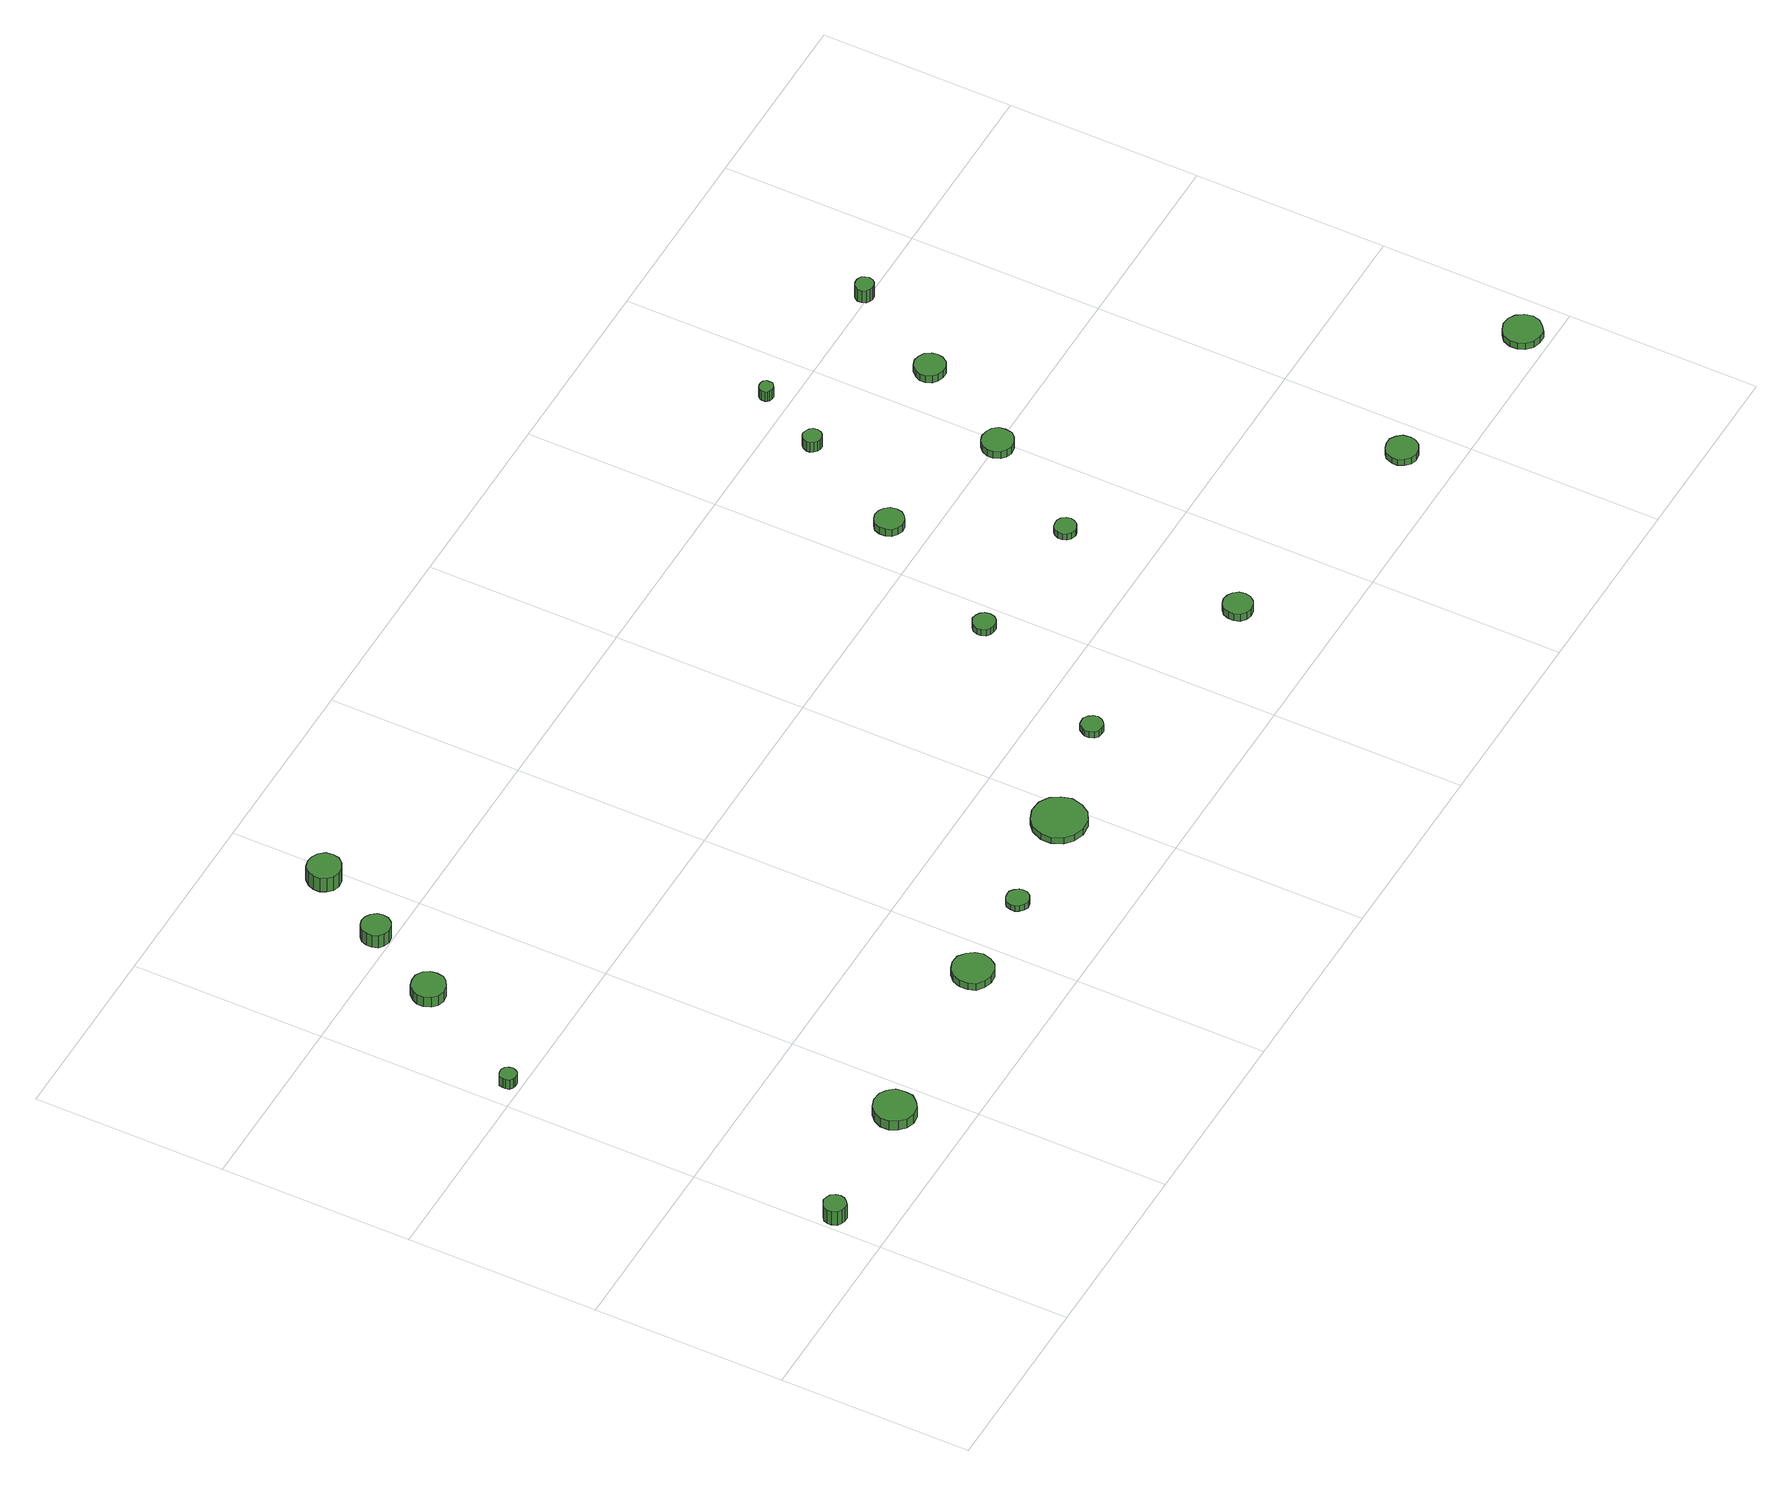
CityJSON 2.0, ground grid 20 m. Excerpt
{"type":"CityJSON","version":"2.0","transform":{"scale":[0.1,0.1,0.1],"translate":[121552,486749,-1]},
"CityObjects":{
"tree1":{"type":"SolitaryVegetationObject","attributes":{"function":"something"},"geometry":[{"type":"MultiSurface","lod":"1","boundaries":[[[0,1,2,3,4,5,6,7,8,9,10,11,12,13,14]],[[15,16,17,18,19,20,21,22,23,24,25,26,27,28,29]],[[0,29,28,1]],[[1,28,27,2]],[[2,27,26,3]],[[3,26,25,4]],[[4,25,24,5]],[[5,24,23,6]],[[6,23,22,7]],[[7,22,21,8]],[[8,21,20,9]],[[9,20,19,10]],[[10,19,18,11]],[[11,18,17,12]],[[12,17,16,13]],[[13,16,15,14]],[[14,15,29,0]]]}]},
"tree2":{"type":"SolitaryVegetationObject","attributes":{"function":"something"},"geometry":[{"type":"MultiSurface","lod":"1","boundaries":[[[30,31,32,33,34,35,36,37,38,39,40,41,42,43,44]],[[45,46,47,48,49,50,51,52,53,54,55,56,57,58,59]],[[30,59,58,31]],[[31,58,57,32]],[[32,57,56,33]],[[33,56,55,34]],[[34,55,54,35]],[[35,54,53,36]],[[36,53,52,37]],[[37,52,51,38]],[[38,51,50,39]],[[39,50,49,40]],[[40,49,48,41]],[[41,48,47,42]],[[42,47,46,43]],[[43,46,45,44]],[[44,45,59,30]]]}]},
"tree3":{"type":"SolitaryVegetationObject","attributes":{"function":"something"},"geometry":[{"type":"MultiSurface","lod":"1","boundaries":[[[60,61,62,63,64,65,66,67,68,69,70,71,72,73,74]],[[75,76,77,78,79,80,81,82,83,84,85,86,87,88,89]],[[60,89,88,61]],[[61,88,87,62]],[[62,87,86,63]],[[63,86,85,64]],[[64,85,84,65]],[[65,84,83,66]],[[66,83,82,67]],[[67,82,81,68]],[[68,81,80,69]],[[69,80,79,70]],[[70,79,78,71]],[[71,78,77,72]],[[72,77,76,73]],[[73,76,75,74]],[[74,75,89,60]]]}]},
"tree4":{"type":"SolitaryVegetationObject","attributes":{"function":"something"},"geometry":[{"type":"MultiSurface","lod":"1","boundaries":[[[90,91,92,93,94,95,96,97,98,99,100,101,102,103,104]],[[105,106,107,108,109,110,111,112,113,114,115,116,117,118,119]],[[90,119,118,91]],[[91,118,117,92]],[[92,117,116,93]],[[93,116,115,94]],[[94,115,114,95]],[[95,114,113,96]],[[96,113,112,97]],[[97,112,111,98]],[[98,111,110,99]],[[99,110,109,100]],[[100,109,108,101]],[[101,108,107,102]],[[102,107,106,103]],[[103,106,105,104]],[[104,105,119,90]]]}]},
"tree5":{"type":"SolitaryVegetationObject","attributes":{"function":"something"},"geometry":[{"type":"MultiSurface","lod":"1","boundaries":[[[120,121,122,123,124,125,126,127,128,129,130,131,132,133,134]],[[135,136,137,138,139,140,141,142,143,144,145,146,147,148,149]],[[120,149,148,121]],[[121,148,147,122]],[[122,147,146,123]],[[123,146,145,124]],[[124,145,144,125]],[[125,144,143,126]],[[126,143,142,127]],[[127,142,141,128]],[[128,141,140,129]],[[129,140,139,130]],[[130,139,138,131]],[[131,138,137,132]],[[132,137,136,133]],[[133,136,135,134]],[[134,135,149,120]]]}]},
"tree6":{"type":"SolitaryVegetationObject","attributes":{"function":"something"},"geometry":[{"type":"MultiSurface","lod":"1","boundaries":[[[150,151,152,153,154,155,156,157,158,159,160,161,162,163,164]],[[165,166,167,168,169,170,171,172,173,174,175,176,177,178,179]],[[150,179,178,151]],[[151,178,177,152]],[[152,177,176,153]],[[153,176,175,154]],[[154,175,174,155]],[[155,174,173,156]],[[156,173,172,157]],[[157,172,171,158]],[[158,171,170,159]],[[159,170,169,160]],[[160,169,168,161]],[[161,168,167,162]],[[162,167,166,163]],[[163,166,165,164]],[[164,165,179,150]]]}]},
"tree7":{"type":"SolitaryVegetationObject","attributes":{"function":"something"},"geometry":[{"type":"MultiSurface","lod":"1","boundaries":[[[180,181,182,183,184,185,186,187,188,189,190,191,192,193,194]],[[195,196,197,198,199,200,201,202,203,204,205,206,207,208,209]],[[180,209,208,181]],[[181,208,207,182]],[[182,207,206,183]],[[183,206,205,184]],[[184,205,204,185]],[[185,204,203,186]],[[186,203,202,187]],[[187,202,201,188]],[[188,201,200,189]],[[189,200,199,190]],[[190,199,198,191]],[[191,198,197,192]],[[192,197,196,193]],[[193,196,195,194]],[[194,195,209,180]]]}]},
"tree8":{"type":"SolitaryVegetationObject","attributes":{"function":"something"},"geometry":[{"type":"MultiSurface","lod":"1","boundaries":[[[210,211,212,213,214,215,216,217,218,219,220,221,222,223,224]],[[225,226,227,228,229,230,231,232,233,234,235,236,237,238,239]],[[210,239,238,211]],[[211,238,237,212]],[[212,237,236,213]],[[213,236,235,214]],[[214,235,234,215]],[[215,234,233,216]],[[216,233,232,217]],[[217,232,231,218]],[[218,231,230,219]],[[219,230,229,220]],[[220,229,228,221]],[[221,228,227,222]],[[222,227,226,223]],[[223,226,225,224]],[[224,225,239,210]]]}]},
"tree9":{"type":"SolitaryVegetationObject","attributes":{"function":"something"},"geometry":[{"type":"MultiSurface","lod":"1","boundaries":[[[240,241,242,243,244,245,246,247,248,249,250,251,252,253,254]],[[255,256,257,258,259,260,261,262,263,264,265,266,267,268,269]],[[240,269,268,241]],[[241,268,267,242]],[[242,267,266,243]],[[243,266,265,244]],[[244,265,264,245]],[[245,264,263,246]],[[246,263,262,247]],[[247,262,261,248]],[[248,261,260,249]],[[249,260,259,250]],[[250,259,258,251]],[[251,258,257,252]],[[252,257,256,253]],[[253,256,255,254]],[[254,255,269,240]]]}]},
"tree10":{"type":"SolitaryVegetationObject","attributes":{"function":"something"},"geometry":[{"type":"MultiSurface","lod":"1","boundaries":[[[270,271,272,273,274,275,276,277,278,279,280,281,282,283,284]],[[285,286,287,288,289,290,291,292,293,294,295,296,297,298,299]],[[270,299,298,271]],[[271,298,297,272]],[[272,297,296,273]],[[273,296,295,274]],[[274,295,294,275]],[[275,294,293,276]],[[276,293,292,277]],[[277,292,291,278]],[[278,291,290,279]],[[279,290,289,280]],[[280,289,288,281]],[[281,288,287,282]],[[282,287,286,283]],[[283,286,285,284]],[[284,285,299,270]]]}]},
"tree11":{"type":"SolitaryVegetationObject","attributes":{"function":"something"},"geometry":[{"type":"MultiSurface","lod":"1","boundaries":[[[300,301,302,303,304,305,306,307,308,309,310,311,312,313,314]],[[315,316,317,318,319,320,321,322,323,324,325,326,327,328,329]],[[300,329,328,301]],[[301,328,327,302]],[[302,327,326,303]],[[303,326,325,304]],[[304,325,324,305]],[[305,324,323,306]],[[306,323,322,307]],[[307,322,321,308]],[[308,321,320,309]],[[309,320,319,310]],[[310,319,318,311]],[[311,318,317,312]],[[312,317,316,313]],[[313,316,315,314]],[[314,315,329,300]]]}]},
"tree12":{"type":"SolitaryVegetationObject","attributes":{"function":"something"},"geometry":[{"type":"MultiSurface","lod":"1","boundaries":[[[330,331,332,333,334,335,336,337,338,339,340,341,342,343,344]],[[345,346,347,348,349,350,351,352,353,354,355,356,357,358,359]],[[330,359,358,331]],[[331,358,357,332]],[[332,357,356,333]],[[333,356,355,334]],[[334,355,354,335]],[[335,354,353,336]],[[336,353,352,337]],[[337,352,351,338]],[[338,351,350,339]],[[339,350,349,340]],[[340,349,348,341]],[[341,348,347,342]],[[342,347,346,343]],[[343,346,345,344]],[[344,345,359,330]]]}]},
"tree13":{"type":"SolitaryVegetationObject","attributes":{"function":"something"},"geometry":[{"type":"MultiSurface","lod":"1","boundaries":[[[360,361,362,363,364,365,366,367,368,369,370,371,372,373,374]],[[375,376,377,378,379,380,381,382,383,384,385,386,387,388,389]],[[360,389,388,361]],[[361,388,387,362]],[[362,387,386,363]],[[363,386,385,364]],[[364,385,384,365]],[[365,384,383,366]],[[366,383,382,367]],[[367,382,381,368]],[[368,381,380,369]],[[369,380,379,370]],[[370,379,378,371]],[[371,378,377,372]],[[372,377,376,373]],[[373,376,375,374]],[[374,375,389,360]]]}]},
"tree14":{"type":"SolitaryVegetationObject","attributes":{"function":"something"},"geometry":[{"type":"MultiSurface","lod":"1","boundaries":[[[390,391,392,393,394,395,396,397,398,399,400,401,402,403,404]],[[405,406,407,408,409,410,411,412,413,414,415,416,417,418,419]],[[390,419,418,391]],[[391,418,417,392]],[[392,417,416,393]],[[393,416,415,394]],[[394,415,414,395]],[[395,414,413,396]],[[396,413,412,397]],[[397,412,411,398]],[[398,411,410,399]],[[399,410,409,400]],[[400,409,408,401]],[[401,408,407,402]],[[402,407,406,403]],[[403,406,405,404]],[[404,405,419,390]]]}]},
"tree15":{"type":"SolitaryVegetationObject","attributes":{"function":"something"},"geometry":[{"type":"MultiSurface","lod":"1","boundaries":[[[420,421,422,423,424,425,426,427,428,429,430,431,432,433,434]],[[435,436,437,438,439,440,441,442,443,444,445,446,447,448,449]],[[420,449,448,421]],[[421,448,447,422]],[[422,447,446,423]],[[423,446,445,424]],[[424,445,444,425]],[[425,444,443,426]],[[426,443,442,427]],[[427,442,441,428]],[[428,441,440,429]],[[429,440,439,430]],[[430,439,438,431]],[[431,438,437,432]],[[432,437,436,433]],[[433,436,435,434]],[[434,435,449,420]]]}]},
"tree16":{"type":"SolitaryVegetationObject","attributes":{"function":"something"},"geometry":[{"type":"MultiSurface","lod":"1","boundaries":[[[450,451,452,453,454,455,456,457,458,459,460,461,462,463,464]],[[465,466,467,468,469,470,471,472,473,474,475,476,477,478,479]],[[450,479,478,451]],[[451,478,477,452]],[[452,477,476,453]],[[453,476,475,454]],[[454,475,474,455]],[[455,474,473,456]],[[456,473,472,457]],[[457,472,471,458]],[[458,471,470,459]],[[459,470,469,460]],[[460,469,468,461]],[[461,468,467,462]],[[462,467,466,463]],[[463,466,465,464]],[[464,465,479,450]]]}]},
"tree17":{"type":"SolitaryVegetationObject","attributes":{"function":"something"},"geometry":[{"type":"MultiSurface","lod":"1","boundaries":[[[480,481,482,483,484,485,486,487,488,489,490,491,492,493,494]],[[495,496,497,498,499,500,501,502,503,504,505,506,507,508,509]],[[480,509,508,481]],[[481,508,507,482]],[[482,507,506,483]],[[483,506,505,484]],[[484,505,504,485]],[[485,504,503,486]],[[486,503,502,487]],[[487,502,501,488]],[[488,501,500,489]],[[489,500,499,490]],[[490,499,498,491]],[[491,498,497,492]],[[492,497,496,493]],[[493,496,495,494]],[[494,495,509,480]]]}]},
"tree18":{"type":"SolitaryVegetationObject","attributes":{"function":"something"},"geometry":[{"type":"MultiSurface","lod":"1","boundaries":[[[510,511,512,513,514,515,516,517,518,519,520,521,522,523,524]],[[525,526,527,528,529,530,531,532,533,534,535,536,537,538,539]],[[510,539,538,511]],[[511,538,537,512]],[[512,537,536,513]],[[513,536,535,514]],[[514,535,534,515]],[[515,534,533,516]],[[516,533,532,517]],[[517,532,531,518]],[[518,531,530,519]],[[519,530,529,520]],[[520,529,528,521]],[[521,528,527,522]],[[522,527,526,523]],[[523,526,525,524]],[[524,525,539,510]]]}]},
"tree19":{"type":"SolitaryVegetationObject","attributes":{"function":"something"},"geometry":[{"type":"MultiSurface","lod":"1","boundaries":[[[540,541,542,543,544,545,546,547,548,549,550,551,552,553,554]],[[555,556,557,558,559,560,561,562,563,564,565,566,567,568,569]],[[540,569,568,541]],[[541,568,567,542]],[[542,567,566,543]],[[543,566,565,544]],[[544,565,564,545]],[[545,564,563,546]],[[546,563,562,547]],[[547,562,561,548]],[[548,561,560,549]],[[549,560,559,550]],[[550,559,558,551]],[[551,558,557,552]],[[552,557,556,553]],[[553,556,555,554]],[[554,555,569,540]]]}]},
"tree20":{"type":"SolitaryVegetationObject","attributes":{"function":"something"},"geometry":[{"type":"MultiSurface","lod":"1","boundaries":[[[570,571,572,573,574,575,576,577,578,579,580,581,582,583,584]],[[585,586,587,588,589,590,591,592,593,594,595,596,597,598,599]],[[570,599,598,571]],[[571,598,597,572]],[[572,597,596,573]],[[573,596,595,574]],[[574,595,594,575]],[[575,594,593,576]],[[576,593,592,577]],[[577,592,591,578]],[[578,591,590,579]],[[579,590,589,580]],[[580,589,588,581]],[[581,588,587,582]],[[582,587,586,583]],[[583,586,585,584]],[[584,585,599,570]]]}]},
"tree21":{"type":"SolitaryVegetationObject","attributes":{"function":"something"},"geometry":[{"type":"MultiSurface","lod":"1","boundaries":[[[600,601,602,603,604,605,606,607,608,609,610,611,612,613,614]],[[615,616,617,618,619,620,621,622,623,624,625,626,627,628,629]],[[600,629,628,601]],[[601,628,627,602]],[[602,627,626,603]],[[603,626,625,604]],[[604,625,624,605]],[[605,624,623,606]],[[606,623,622,607]],[[607,622,621,608]],[[608,621,620,609]],[[609,620,619,610]],[[610,619,618,611]],[[611,618,617,612]],[[612,617,616,613]],[[613,616,615,614]],[[614,615,629,600]]]}]}
},
"vertices":[
[28,57,25],[27,62,25],[24,66,25],[20,68,25],[15,69,25],[11,67,25],[7,64,25],[5,60,25],[5,55,25],[7,50,25],[11,47,25],[15,46,25],[20,46,25],[24,49,25],[27,53,25],[27,53,7],[24,49,7],[20,46,7],[15,46,7],[11,47,7],[7,50,7],[5,55,7],[5,60,7],[7,64,7],[11,67,7],[15,69,7],[20,68,7],[24,66,7],[27,62,7],[28,57,7],
[38,414,19],[37,418,19],[35,421,19],[32,423,19],[28,423,19],[25,422,19],[22,420,19],[21,416,19],[21,413,19],[22,409,19],[25,407,19],[28,406,19],[32,406,19],[35,408,19],[37,411,19],[37,411,7],[35,408,7],[32,406,7],[28,406,7],[25,407,7],[22,409,7],[21,413,7],[21,416,7],[22,420,7],[25,422,7],[28,423,7],[32,423,7],[35,421,7],[37,418,7],[38,414,7],
[184,71,19],[183,80,19],[177,87,19],[170,91,19],[161,92,19],[152,89,19],[146,83,19],[142,75,19],[142,66,19],[146,58,19],[152,52,19],[161,49,19],[170,50,19],[177,55,19],[183,62,19],[183,62,7],[177,55,7],[170,50,7],[161,49,7],[152,52,7],[146,58,7],[142,66,7],[142,75,7],[146,83,7],[152,89,7],[161,92,7],[170,91,7],[177,87,7],[183,80,7],[184,71,7],
[115,536,20],[114,543,20],[110,549,20],[103,553,20],[96,553,20],[89,551,20],[84,546,20],[81,540,20],[81,533,20],[84,526,20],[89,521,20],[96,519,20],[103,520,20],[110,524,20],[114,529,20],[114,529,7],[110,524,7],[103,520,7],[96,519,7],[89,521,7],[84,526,7],[81,533,7],[81,540,7],[84,546,7],[89,551,7],[96,553,7],[103,553,7],[110,549,7],[114,543,7],[115,536,7],
[157,616,23],[156,622,23],[152,627,23],[147,630,23],[141,631,23],[135,629,23],[130,625,23],[128,619,23],[128,613,23],[130,607,23],[135,603,23],[141,601,23],[147,602,23],[152,605,23],[156,610,23],[156,610,7],[152,605,7],[147,602,7],[141,601,7],[135,603,7],[130,607,7],[128,613,7],[128,619,7],[130,625,7],[135,629,7],[141,631,7],[147,630,7],[152,627,7],[156,622,7],[157,616,7],
[383,92,16],[381,100,16],[376,107,16],[369,112,16],[360,113,16],[352,110,16],[345,104,16],[342,96,16],[342,87,16],[345,79,16],[352,74,16],[360,71,16],[369,72,16],[376,76,16],[381,83,16],[381,83,7],[376,76,7],[369,72,7],[360,71,7],[352,74,7],[345,79,7],[342,87,7],[342,96,7],[345,104,7],[352,110,7],[360,113,7],[369,112,7],[376,107,7],[381,100,7],[383,92,7],
[204,695,25],[203,702,25],[198,708,25],[192,711,25],[185,712,25],[178,710,25],[173,705,25],[170,698,25],[170,691,25],[173,685,25],[178,680,25],[185,678,25],[192,679,25],[198,682,25],[203,688,25],[203,688,7],[198,682,7],[192,679,7],[185,678,7],[178,680,7],[173,685,7],[170,691,7],[170,698,7],[173,705,7],[178,710,7],[185,712,7],[192,711,7],[198,708,7],[203,702,7],[204,695,7],
[478,99,14],[477,103,14],[474,107,14],[470,110,14],[465,110,14],[461,109,14],[457,106,14],[455,101,14],[455,96,14],[457,92,14],[461,89,14],[465,87,14],[470,88,14],[474,90,14],[477,94,14],[477,94,7],[474,90,7],[470,88,7],[465,87,7],[461,89,7],[457,92,7],[455,96,7],[455,101,7],[457,106,7],[461,109,7],[465,110,7],[470,110,7],[474,107,7],[477,103,7],[478,99,7],
[606,114,15],[603,125,15],[597,134,15],[587,140,15],[575,141,15],[564,137,15],[556,130,15],[551,119,15],[551,108,15],[556,97,15],[564,90,15],[575,86,15],[587,87,15],[597,93,15],[603,102,15],[603,102,7],[597,93,7],[587,87,7],[575,86,7],[564,90,7],[556,97,7],[551,108,7],[551,119,7],[556,130,7],[564,137,7],[575,141,7],[587,140,7],[597,134,7],[603,125,7],[606,114,7],
[714,144,15],[713,148,15],[710,152,15],[706,155,15],[702,155,15],[697,154,15],[694,150,15],[692,146,15],[692,142,15],[694,137,15],[697,134,15],[702,133,15],[706,133,15],[710,136,15],[713,139,15],[713,139,7],[710,136,7],[706,133,7],[702,133,7],[697,134,7],[694,137,7],[692,142,7],[692,146,7],[694,150,7],[697,154,7],[702,155,7],[706,155,7],[710,152,7],[713,148,7],[714,144,7],
[787,298,15],[786,303,15],[783,307,15],[779,309,15],[774,310,15],[770,308,15],[766,305,15],[764,300,15],[764,296,15],[766,291,15],[770,288,15],[774,287,15],[779,287,15],[783,289,15],[786,293,15],[786,293,7],[783,289,7],[779,287,7],[774,287,7],[770,288,7],[766,291,7],[764,296,7],[764,300,7],[766,305,7],[770,308,7],[774,310,7],[779,309,7],[783,307,7],[786,303,7],[787,298,7],
[923,96,16],[922,102,16],[918,107,16],[913,110,16],[907,111,16],[901,109,16],[896,105,16],[894,99,16],[894,93,16],[896,87,16],[901,83,16],[907,81,16],[913,82,16],[918,85,16],[922,90,16],[922,90,7],[918,85,7],[913,82,7],[907,81,7],[901,83,7],[896,87,7],[894,93,7],[894,99,7],[896,105,7],[901,109,7],[907,111,7],[913,110,7],[918,107,7],[922,102,7],[923,96,7],
[868,441,16],[867,447,16],[863,452,16],[858,455,16],[852,456,16],[846,454,16],[841,450,16],[839,444,16],[839,438,16],[841,432,16],[846,428,16],[852,426,16],[858,427,16],[863,430,16],[867,435,16],[867,435,7],[863,430,7],[858,427,7],[852,426,7],[846,428,7],[841,432,7],[839,438,7],[839,444,7],[841,450,7],[846,454,7],[852,456,7],[858,455,7],[863,452,7],[867,447,7],[868,441,7],
[935,289,15],[934,294,15],[931,298,15],[927,300,15],[923,300,15],[918,299,15],[915,296,15],[913,292,15],[913,287,15],[915,283,15],[918,280,15],[923,278,15],[927,279,15],[931,281,15],[934,285,15],[934,285,7],[931,281,7],[927,279,7],[923,278,7],[918,280,7],[915,283,7],[913,287,7],[913,292,7],[915,296,7],[918,299,7],[923,300,7],[927,300,7],[931,298,7],[934,294,7],[935,289,7],
[923,555,20],[922,559,20],[920,562,20],[916,564,20],[912,565,20],[909,564,20],[906,561,20],[904,557,20],[904,553,20],[906,550,20],[909,547,20],[912,546,20],[916,546,20],[920,548,20],[922,551,20],[922,551,7],[920,548,7],[916,546,7],[912,546,7],[909,547,7],[906,550,7],[904,553,7],[904,557,7],[906,561,7],[909,564,7],[912,565,7],[916,564,7],[920,562,7],[922,559,7],[923,555,7],
[1010,399,16],[1009,406,16],[1005,411,16],[999,414,16],[992,415,16],[986,413,16],[981,408,16],[978,402,16],[978,396,16],[981,389,16],[986,385,16],[992,383,16],[999,384,16],[1005,387,16],[1009,392,16],[1009,392,7],[1005,387,7],[999,384,7],[992,383,7],[986,385,7],[981,389,7],[978,396,7],[978,402,7],[981,408,7],[986,413,7],[992,415,7],[999,414,7],[1005,411,7],[1009,406,7],[1010,399,7],
[957,624,21],[957,627,21],[955,630,21],[952,631,21],[949,631,21],[946,630,21],[944,628,21],[943,626,21],[943,622,21],[944,620,21],[946,618,21],[949,617,21],[952,617,21],[955,619,21],[957,621,21],[957,621,8],[955,619,8],[952,617,8],[949,617,8],[946,618,8],[944,620,8],[943,622,8],[943,626,8],[944,628,8],[946,630,8],[949,631,8],[952,631,8],[955,630,8],[957,627,8],[957,624,8],
[1180,55,16],[1179,62,16],[1175,67,16],[1169,71,16],[1162,71,16],[1156,69,16],[1151,65,16],[1148,58,16],[1148,52,16],[1151,46,16],[1156,41,16],[1162,39,16],[1169,40,16],[1175,43,16],[1179,49,16],[1179,49,8],[1175,43,8],[1169,40,8],[1162,39,8],[1156,41,8],[1151,46,8],[1148,52,8],[1148,58,8],[1151,65,8],[1156,69,8],[1162,71,8],[1169,71,8],[1175,67,8],[1179,62,8],[1180,55,8],
[1067,502,17],[1066,508,17],[1062,514,17],[1056,517,17],[1050,518,17],[1044,516,17],[1039,511,17],[1036,505,17],[1036,499,17],[1039,493,17],[1044,489,17],[1050,487,17],[1056,487,17],[1062,490,17],[1066,496,17],[1066,496,8],[1062,490,8],[1056,487,8],[1050,487,8],[1044,489,8],[1039,493,8],[1036,499,8],[1036,505,8],[1039,511,8],[1044,516,8],[1050,518,8],[1056,517,8],[1062,514,8],[1066,508,8],[1067,502,8],
[1121,604,24],[1120,608,24],[1118,611,24],[1114,613,24],[1110,613,24],[1107,612,24],[1104,610,24],[1102,606,24],[1102,602,24],[1104,598,24],[1107,596,24],[1110,595,24],[1114,595,24],[1118,597,24],[1120,600,24],[1120,600,8],[1118,597,8],[1114,595,8],[1110,595,8],[1107,596,8],[1104,598,8],[1102,602,8],[1102,606,8],[1104,610,8],[1107,612,8],[1110,613,8],[1114,613,8],[1118,611,8],[1120,608,8],[1121,604,8],
[1376,27,17],[1374,35,17],[1369,42,17],[1362,46,17],[1354,47,17],[1346,44,17],[1340,39,17],[1337,31,17],[1337,23,17],[1340,16,17],[1346,10,17],[1354,8,17],[1362,8,17],[1369,13,17],[1374,19,17],[1374,19,9],[1369,13,9],[1362,8,9],[1354,8,9],[1346,10,9],[1340,16,9],[1337,23,9],[1337,31,9],[1340,39,9],[1346,44,9],[1354,47,9],[1362,46,9],[1369,42,9],[1374,35,9],[1376,27,9]
]}
